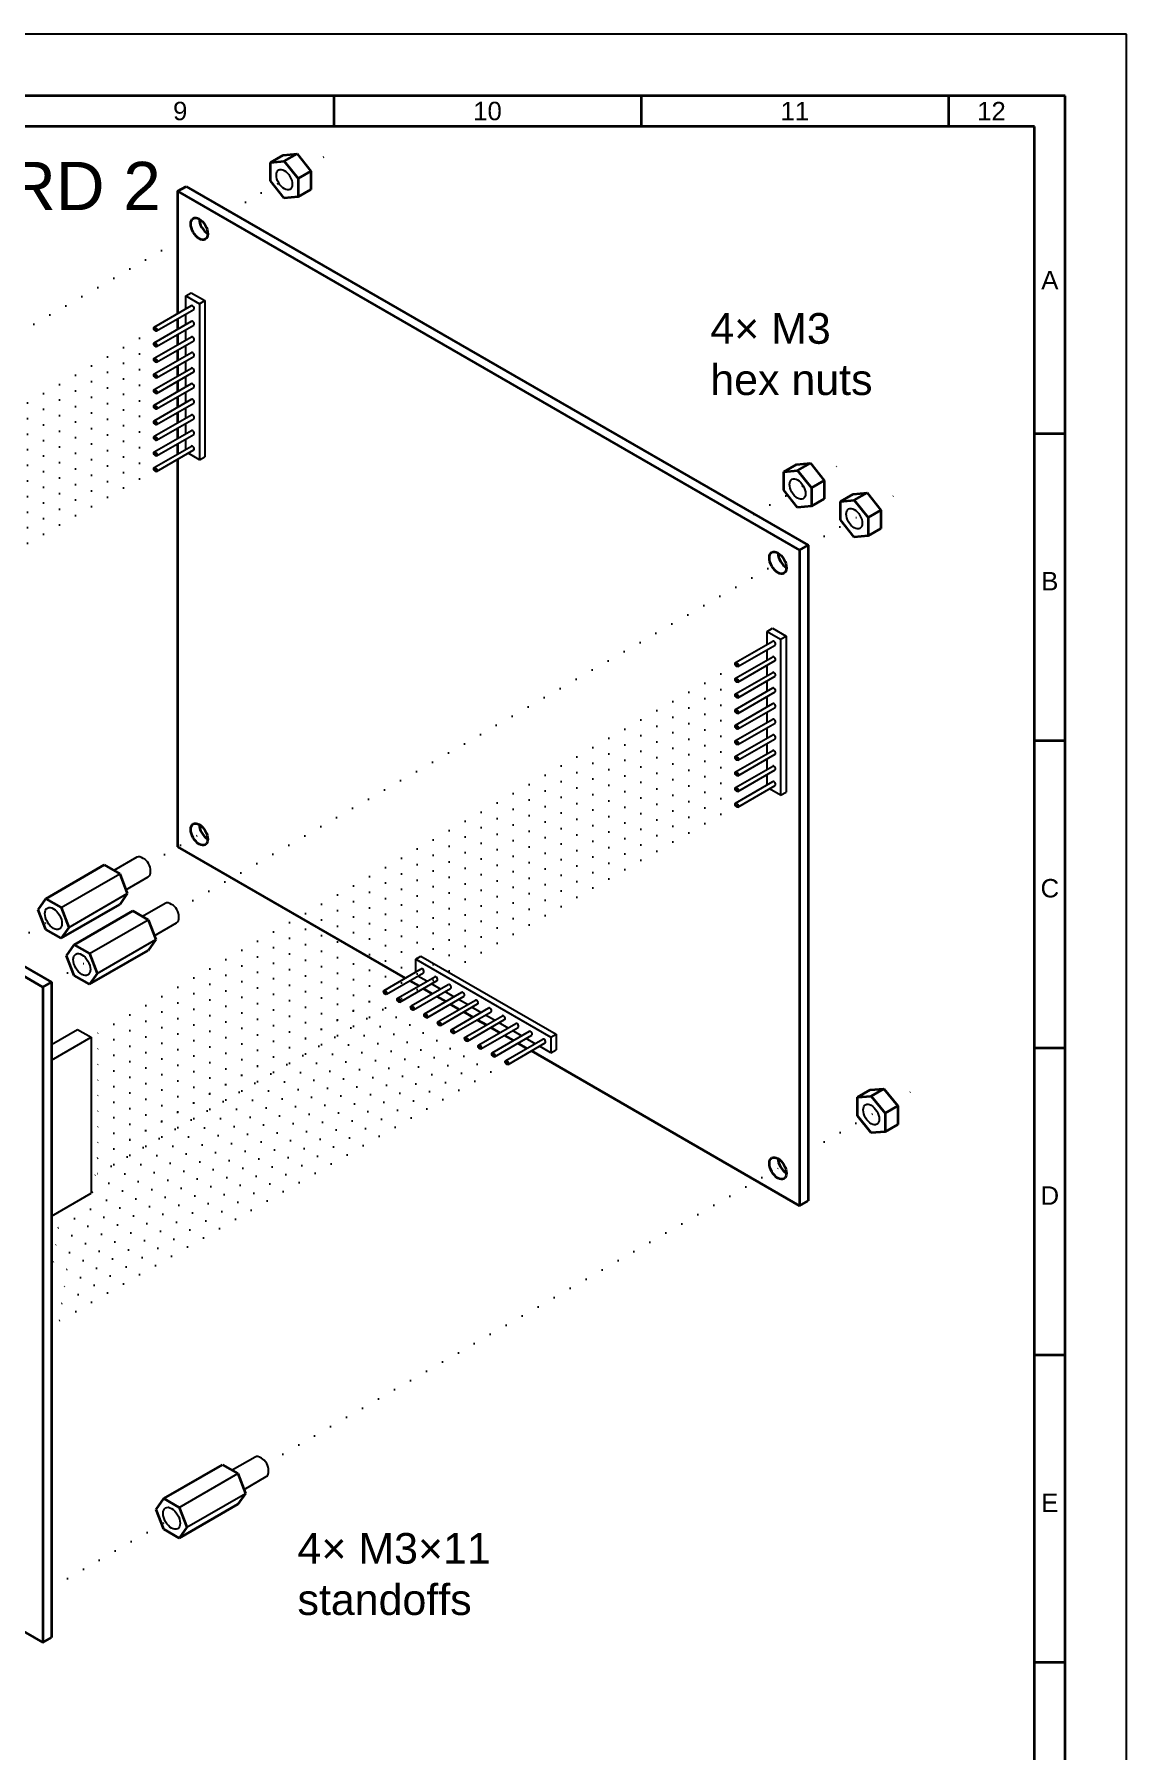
# Model space of a CAD drawing. Header units: millimetres. Extents: x 0 to 594, y 0 to 420.
# Drawn here: x 416.3 to 594, y 140.6 to 420 of the extents above; entities that cross this region are included whole.
import ezdxf

# ---------------------------------------------------------------- set-up
doc = ezdxf.new("R2010")
doc.units = ezdxf.units.MM
doc.linetypes.add('ACAD_ISO07W100', pattern=[3, 0.1, -2.9])
for name, color, linetype, lineweight, true_color in [('assembly lines', 14, 'ACAD_ISO07W100', 25, 0x800000), ('details', 7, 'Continuous', 25, 0x000000), ('frame', 5, 'Continuous', 35, 0x0000ff), ('holes', 7, 'Continuous', 35, 0x000000), ('notes', 94, 'Continuous', 25, 0x008000), ('outlines', 7, 'Continuous', 35, 0x000000), ('paper outline', 1, 'Continuous', 25, 0xff0000)]:
    doc.layers.add(name, color=color, linetype=linetype, lineweight=lineweight, true_color=true_color)
doc.styles.add('textstyle1', font='')
doc.styles.add('textstyle12', font='')
doc.styles.add('textstyle3', font='')
doc.styles.add('textstyle36', font='')
doc.styles.add('textstyle37', font='')
doc.styles.add('textstyle38', font='')
doc.styles.add('textstyle39', font='')
doc.styles.add('textstyle47', font='')
doc.styles.add('textstyle48', font='')
doc.styles.add('textstyle5', font='')
doc.styles.add('textstyle51', font='')
doc.styles.add('textstyle7', font='')
doc.styles.get('textstyle1').set_extended_font_data('Nimbus Sans L')
doc.styles.get('textstyle12').set_extended_font_data('Nimbus Sans L')
doc.styles.get('textstyle3').set_extended_font_data('Nimbus Sans L')
doc.styles.get('textstyle36').set_extended_font_data('Nimbus Sans L')
doc.styles.get('textstyle37').set_extended_font_data('Nimbus Sans L')
doc.styles.get('textstyle38').set_extended_font_data('Nimbus Sans L')
doc.styles.get('textstyle39').set_extended_font_data('Nimbus Sans L')
doc.styles.get('textstyle47').set_extended_font_data('Nimbus Sans L')
doc.styles.get('textstyle48').set_extended_font_data('Nimbus Sans L')
doc.styles.get('textstyle5').set_extended_font_data('Nimbus Sans L')
doc.styles.get('textstyle51').set_extended_font_data('Nimbus Sans L')
doc.styles.get('textstyle7').set_extended_font_data('Nimbus Sans L')

msp = doc.modelspace()

# ---------------------------------------------------------------- linework, layer by layer
at = {"layer": 'assembly lines'}
for p, q in [((460.67, 398.5), (465, 401)), ((448, 391.19), (457.86, 396.88)), ((359.03, 339.82), (444.08, 388.92)), ((435.95, 372.03), (335.45, 314)), ((435.95, 369.49), (337.65, 312.73)), ((435.95, 366.95), (339.85, 311.46)), ((435.95, 364.41), (342.05, 310.19)), ((435.95, 361.87), (344.24, 308.92)), ((435.95, 359.33), (346.44, 307.65)), ((435.95, 356.79), (348.64, 306.38)), ((435.95, 354.25), (350.84, 305.11)), ((435.95, 351.71), (353.04, 303.84)), ((544.18, 348.15), (548.51, 350.65)), ((435.95, 349.17), (355.24, 302.57)), ((533.36, 341.91), (541.37, 346.53)), ((553.4, 343.32), (557.73, 345.82)), ((542.16, 336.83), (550.59, 341.7)), ((439.47, 277.54), (538.23, 334.56)), ((530.54, 317.42), (425.49, 256.77)), ((530.54, 314.88), (425.49, 254.23)), ((530.54, 312.34), (425.49, 251.69)), ((530.54, 309.8), (425.49, 249.15)), ((530.54, 307.26), (425.49, 246.61)), ((530.54, 304.72), (425.49, 244.07)), ((530.54, 302.18), (425.49, 241.53)), ((530.54, 299.64), (425.49, 238.99)), ((530.54, 297.1), (425.49, 236.45)), ((530.54, 294.56), (425.49, 233.91)), ((434.85, 285.03), (444.08, 290.36)), ((410.24, 270.82), (420.35, 276.66)), ((419.04, 265.74), (424.97, 269.17)), ((473.35, 264.07), (425.49, 236.45)), ((475.55, 262.8), (425.49, 233.91)), ((479.95, 260.26), (419.04, 225.1)), ((477.75, 261.53), (425.49, 231.37)), ((482.14, 258.99), (419.04, 222.56)), ((484.34, 257.72), (419.04, 220.02)), ((486.54, 256.45), (419.04, 217.48)), ((488.74, 255.18), (419.04, 214.94)), ((490.94, 253.91), (419.04, 212.4)), ((493.14, 252.64), (419.04, 209.86)), ((556.15, 246.34), (560.48, 248.84)), ((542.16, 238.26), (553.35, 244.72)), ((454.08, 187.41), (538.23, 236)), ((419.04, 167.18), (439.58, 179.04))]:
    msp.add_line(p, q, dxfattribs=at)
at = {"layer": 'details'}
for p, q in [((440.91, 377.43), (441.78, 377.93)), ((440.91, 377.43), (443.11, 376.16)), ((440.91, 375.32), (440.91, 377.43)), ((441.78, 377.93), (443.98, 376.66)), ((435.77, 372.35), (441.83, 375.85)), ((436.14, 371.72), (442.2, 375.21)), ((440.91, 372.78), (440.91, 374.47)), ((443.11, 376.16), (443.98, 376.66)), ((443.11, 376.16), (443.11, 350.76)), ((443.98, 376.66), (443.98, 351.26)), ((435.77, 369.81), (441.83, 373.31)), ((436.14, 369.18), (442.2, 372.67)), ((440.91, 370.24), (440.91, 371.93)), ((435.77, 367.27), (441.83, 370.77)), ((436.14, 366.64), (442.2, 370.13)), ((440.91, 367.7), (440.91, 369.39)), ((435.77, 364.73), (441.83, 368.23)), ((436.14, 364.1), (442.2, 367.59)), ((440.91, 365.16), (440.91, 366.85)), ((435.77, 362.19), (441.83, 365.69)), ((436.14, 361.56), (442.2, 365.05)), ((440.91, 362.62), (440.91, 364.31)), ((435.77, 359.65), (441.83, 363.15)), ((435.77, 357.11), (441.83, 360.61)), ((436.14, 359.02), (442.2, 362.51)), ((440.91, 360.08), (440.91, 361.77)), ((435.77, 354.57), (441.83, 358.07)), ((436.14, 356.48), (442.2, 359.97)), ((440.91, 357.54), (440.91, 359.23)), ((435.77, 352.03), (441.83, 355.53)), ((436.14, 353.94), (442.2, 357.43)), ((436.14, 351.4), (442.2, 354.89)), ((440.91, 355), (440.91, 356.69)), ((435.77, 349.49), (441.83, 352.99)), ((436.14, 348.86), (442.2, 352.35)), ((440.91, 352.46), (440.91, 354.15)), ((443.11, 350.76), (441.28, 351.82)), ((443.11, 350.76), (443.98, 351.26)), ((535.5, 322.82), (536.37, 323.32)), ((535.5, 322.82), (537.7, 321.55)), ((535.5, 320.71), (535.5, 322.82)), ((536.37, 323.32), (538.57, 322.05)), ((537.7, 321.55), (538.57, 322.05)), ((537.7, 321.55), (537.7, 296.15)), ((538.57, 322.05), (538.57, 296.65)), ((530.36, 317.74), (536.42, 321.23)), ((530.36, 315.2), (536.42, 318.69)), ((530.73, 317.1), (536.79, 320.6)), ((535.5, 318.17), (535.5, 319.86)), ((530.36, 312.66), (536.42, 316.15)), ((530.73, 314.56), (536.79, 318.06)), ((535.5, 315.63), (535.5, 317.32)), ((530.36, 310.12), (536.42, 313.61)), ((530.73, 312.02), (536.79, 315.52)), ((530.73, 309.48), (536.79, 312.98)), ((535.5, 313.08), (535.5, 314.78)), ((530.36, 307.58), (536.42, 311.07)), ((530.73, 306.94), (536.79, 310.44)), ((535.5, 310.54), (535.5, 312.24)), ((530.36, 305.04), (536.42, 308.53)), ((530.73, 304.4), (536.79, 307.9)), ((535.5, 308), (535.5, 309.7)), ((530.36, 302.5), (536.42, 305.99)), ((530.73, 301.86), (536.79, 305.36)), ((535.5, 305.46), (535.5, 307.16)), ((535.5, 302.92), (535.5, 304.62)), ((530.36, 299.96), (536.42, 303.45)), ((530.73, 299.32), (536.79, 302.82)), ((535.5, 300.38), (535.5, 302.08)), ((530.36, 297.42), (536.42, 300.91)), ((530.73, 296.78), (536.79, 300.28)), ((535.5, 297.84), (535.5, 299.54)), ((530.36, 294.88), (536.42, 298.37)), ((530.73, 294.24), (536.79, 297.74)), ((537.7, 296.15), (535.87, 297.21)), ((537.7, 296.15), (538.57, 296.65)), ((432.94, 286.05), (429.22, 283.9)), ((420.62, 277.87), (430.15, 283.37)), ((431.15, 280.77), (434.78, 282.87)), ((421.87, 274.65), (431.39, 280.15)), ((437.56, 278.56), (433.84, 276.41)), ((425.24, 270.38), (434.77, 275.88)), ((435.77, 273.28), (439.4, 275.38)), ((426.49, 267.16), (436.02, 272.66)), ((478.31, 269.48), (479.17, 269.98)), ((478.31, 269.48), (500.31, 256.78)), ((478.31, 267.36), (478.31, 269.48)), ((479.17, 269.98), (501.17, 257.28)), ((473.17, 264.4), (479.22, 267.89)), ((473.54, 263.76), (479.59, 267.26)), ((475.37, 263.13), (481.42, 266.62)), ((475.74, 262.49), (481.79, 265.99)), ((480.14, 265.88), (478.68, 266.73)), ((482.34, 264.61), (480.88, 265.46)), ((477.57, 261.86), (483.62, 265.35)), ((477.94, 261.22), (483.99, 264.72)), ((479.77, 260.59), (485.82, 264.08)), ((480.14, 259.95), (486.19, 263.45)), ((481.97, 259.32), (488.02, 262.81)), ((484.54, 263.34), (483.07, 264.19)), ((486.74, 262.07), (485.27, 262.92)), ((482.34, 258.68), (488.39, 262.18)), ((484.17, 258.05), (490.22, 261.54)), ((484.54, 257.41), (490.59, 260.91)), ((486.37, 256.78), (492.42, 260.27)), ((488.94, 260.8), (487.47, 261.65)), ((491.14, 259.53), (489.67, 260.38)), ((419.04, 255.58), (423.29, 258.04)), ((423.29, 258.04), (425.49, 256.77)), ((486.74, 256.14), (492.79, 259.64)), ((488.57, 255.51), (494.62, 259)), ((488.94, 254.87), (494.99, 258.37)), ((490.77, 254.24), (496.82, 257.73)), ((491.14, 253.6), (497.19, 257.1)), ((493.34, 258.26), (491.87, 259.11)), ((495.54, 256.99), (494.07, 257.84)), ((500.31, 256.78), (501.17, 257.28)), ((501.17, 257.28), (501.17, 254.74)), ((419.04, 253.04), (425.49, 256.77)), ((425.49, 256.77), (425.49, 231.37)), ((492.97, 252.97), (499.02, 256.46)), ((493.34, 252.33), (499.39, 255.83)), ((497.74, 255.72), (496.27, 256.57)), ((500.31, 254.24), (498.47, 255.3)), ((500.31, 256.78), (500.31, 254.24)), ((500.31, 254.24), (501.17, 254.74)), ((419.04, 227.64), (425.49, 231.37)), ((452.17, 188.43), (448.45, 186.28)), ((439.85, 180.25), (449.38, 185.75)), ((450.38, 183.16), (454.01, 185.25)), ((441.1, 177.03), (450.63, 182.53))]:
    msp.add_line(p, q, dxfattribs=at)
for centre, major_axis in [((456.94, 396.35), (-0.92, 1.59)), ((435.95, 372.03), (-0.184, 0.318)), ((435.95, 369.49), (-0.184, 0.318)), ((435.95, 366.95), (-0.184, 0.318)), ((435.95, 364.41), (-0.184, 0.318)), ((435.95, 361.87), (-0.184, 0.318)), ((435.95, 359.33), (-0.184, 0.318)), ((435.95, 356.79), (-0.184, 0.318)), ((435.95, 354.25), (-0.184, 0.318)), ((435.95, 351.71), (-0.184, 0.318)), ((435.95, 349.17), (-0.184, 0.318)), ((540.45, 346), (-0.92, 1.59)), ((549.68, 341.16), (-0.92, 1.59)), ((530.54, 317.42), (-0.184, 0.318)), ((530.54, 314.88), (-0.184, 0.318)), ((530.54, 312.34), (-0.184, 0.318)), ((530.54, 309.8), (-0.184, 0.318)), ((530.54, 307.26), (-0.184, 0.318)), ((530.54, 304.72), (-0.184, 0.318)), ((530.54, 302.18), (-0.184, 0.318)), ((530.54, 299.64), (-0.184, 0.318)), ((530.54, 297.1), (-0.184, 0.318)), ((530.54, 294.56), (-0.184, 0.318)), ((419.37, 276.09), (-0.98, 1.7)), ((423.99, 268.6), (-0.98, 1.7)), ((473.35, 264.07), (-0.184, 0.318)), ((475.55, 262.8), (-0.184, 0.318)), ((477.75, 261.53), (-0.184, 0.318)), ((479.95, 260.26), (-0.184, 0.318)), ((482.14, 258.99), (-0.184, 0.318)), ((484.34, 257.72), (-0.184, 0.318)), ((486.54, 256.45), (-0.184, 0.318)), ((488.74, 255.18), (-0.184, 0.318)), ((490.94, 253.91), (-0.184, 0.318)), ((493.14, 252.64), (-0.184, 0.318)), ((552.43, 244.19), (-0.92, 1.59)), ((438.6, 178.47), (-0.98, 1.7))]:
    msp.add_ellipse(centre, major_axis=major_axis, ratio=0.57735, dxfattribs=at)
for centre, major_axis, start_param, end_param in [((442.01, 375.53), (-0.184, 0.318), 3.141537, 0.000014), ((442.01, 372.99), (-0.184, 0.318), 3.141537, 0.000014), ((442.01, 370.45), (-0.184, 0.318), 3.141537, 0.000014), ((442.01, 367.91), (-0.184, 0.318), 3.141537, 0.000014), ((442.01, 365.37), (-0.184, 0.318), 3.141537, 0.000014), ((442.01, 362.83), (-0.184, 0.318), 3.141537, 0.000014), ((442.01, 360.29), (-0.184, 0.318), 3.141537, 0.000014), ((442.01, 357.75), (-0.184, 0.318), 3.141537, 0.000014), ((442.01, 355.21), (-0.184, 0.318), 3.141537, 0.000014), ((442.01, 352.67), (-0.184, 0.318), 3.141537, 0.000014), ((536.6, 320.92), (-0.184, 0.318), 3.141537, 0.000014), ((536.6, 318.38), (-0.184, 0.318), 3.141537, 0.000014), ((536.6, 315.84), (-0.184, 0.318), 3.141537, 0.000014), ((536.6, 313.3), (-0.184, 0.318), 3.141537, 0.000014), ((536.6, 310.76), (-0.184, 0.318), 3.141537, 0.000014), ((536.6, 308.22), (-0.184, 0.318), 3.141537, 0.000014), ((536.6, 305.68), (-0.184, 0.318), 3.141537, 0.000014), ((536.6, 303.14), (-0.184, 0.318), 3.141537, 0.000014), ((536.6, 300.6), (-0.184, 0.318), 3.141537, 0.000014), ((536.6, 298.06), (-0.184, 0.318), 3.141537, 0.000014), ((433.86, 284.46), (-0.92, 1.59), 5.403174, 0), ((434.09, 284.59), (-0.75, 1.3), 3.822504, 5.602278), ((433.86, 284.46), (-0.92, 1.59), 3.141593, 4.021609), ((438.48, 276.97), (-0.92, 1.59), 5.403174, 0), ((438.71, 277.1), (-0.75, 1.3), 3.822504, 5.602278), ((438.48, 276.97), (-0.92, 1.59), 3.141593, 4.021609), ((479.41, 267.57), (-0.184, 0.318), 3.141537, 0.000014), ((481.61, 266.3), (-0.184, 0.318), 3.141537, 0.000014), ((483.81, 265.03), (-0.184, 0.318), 3.141537, 0.000014), ((486.01, 263.76), (-0.184, 0.318), 3.141537, 0.000014), ((488.21, 262.49), (-0.184, 0.318), 3.141537, 0.000014), ((490.41, 261.22), (-0.184, 0.318), 3.141537, 0.000014), ((492.61, 259.95), (-0.184, 0.318), 3.141537, 0.000014), ((494.81, 258.68), (-0.184, 0.318), 3.141537, 0.000014), ((497.01, 257.41), (-0.184, 0.318), 3.141537, 0.000014), ((499.21, 256.14), (-0.184, 0.318), 3.141537, 0.000014), ((453.09, 186.84), (-0.92, 1.59), 5.403174, 0), ((453.32, 186.97), (-0.75, 1.3), 3.822504, 5.602278), ((453.09, 186.84), (-0.92, 1.59), 3.141593, 4.021609)]:
    msp.add_ellipse(centre, major_axis=major_axis, ratio=0.57735, start_param=start_param, end_param=end_param, dxfattribs=at)
at = {"layer": 'frame'}
for p, q in [((584, 410), (10, 410)), ((465, 410), (465, 405)), ((515, 410), (515, 405)), ((565, 410), (565, 405)), ((584, 10), (584, 410)), ((579, 405), (15, 405)), ((579, 15), (579, 405)), ((584, 355), (579, 355)), ((584, 305), (579, 305)), ((584, 255), (579, 255)), ((584, 205), (579, 205)), ((584, 155), (579, 155))]:
    msp.add_line(p, q, dxfattribs=at)
at = {"layer": 'holes'}
for p, q in [((439.58, 394.45), (440.96, 395.25)), ((540.77, 336.03), (542.16, 336.83)), ((540.77, 229.33), (542.16, 230.13))]:
    msp.add_line(p, q, dxfattribs=at)
for centre in [(443.1, 388.35), (537.25, 333.99), (443.1, 289.79), (537.25, 235.43)]:
    msp.add_ellipse(centre, major_axis=(-0.98, 1.7), ratio=0.57735, dxfattribs=at)
for centre in [(444.48, 389.15), (538.64, 334.79), (444.48, 290.59), (538.64, 236.23)]:
    msp.add_ellipse(centre, major_axis=(-0.98, 1.7), ratio=0.57735, start_param=0.78537, end_param=2.356223, dxfattribs=at)
at = {"layer": 'outlines'}
for p, q in [((454.69, 399.15), (456.77, 400.35)), ((456.77, 400.35), (459.02, 400.55)), ((456.94, 399.35), (459.02, 400.55)), ((459.02, 400.55), (461.27, 397.75)), ((454.69, 399.15), (456.94, 399.35)), ((454.69, 396.15), (454.69, 399.15)), ((456.94, 399.35), (459.19, 396.55)), ((459.19, 396.55), (461.27, 397.75)), ((461.27, 397.75), (461.27, 394.75)), ((439.58, 394.45), (439.58, 374.55)), ((439.58, 394.45), (540.77, 336.03)), ((440.96, 395.25), (542.16, 336.83)), ((456.94, 393.35), (454.69, 396.15)), ((459.19, 396.55), (459.19, 393.55)), ((459.19, 393.55), (461.27, 394.75)), ((459.19, 393.55), (456.94, 393.35)), ((439.58, 373.7), (439.58, 372.01)), ((439.58, 371.16), (439.58, 369.47)), ((439.58, 368.62), (439.58, 366.93)), ((439.58, 366.08), (439.58, 364.39)), ((439.58, 363.54), (439.58, 361.85)), ((439.58, 361), (439.58, 359.31)), ((439.58, 358.46), (439.58, 356.77)), ((439.58, 355.92), (439.58, 354.23)), ((439.58, 353.38), (439.58, 351.69)), ((439.58, 350.84), (439.58, 287.76)), ((538.2, 348.8), (540.28, 350)), ((540.28, 350), (542.53, 350.2)), ((540.45, 349), (542.53, 350.2)), ((542.53, 350.2), (544.78, 347.4)), ((538.2, 348.8), (540.45, 349)), ((538.2, 345.8), (538.2, 348.8)), ((540.45, 349), (542.7, 346.2)), ((542.7, 346.2), (544.78, 347.4)), ((544.78, 347.4), (544.78, 344.4)), ((540.45, 343), (538.2, 345.8)), ((542.7, 346.2), (542.7, 343.2)), ((542.7, 343.2), (544.78, 344.4)), ((547.43, 343.96), (549.5, 345.16)), ((547.43, 343.96), (549.68, 344.16)), ((547.43, 340.96), (547.43, 343.96)), ((549.5, 345.16), (551.75, 345.36)), ((549.68, 344.16), (551.75, 345.36)), ((549.68, 344.16), (551.93, 341.37)), ((551.75, 345.36), (554, 342.57)), ((542.7, 343.2), (540.45, 343)), ((549.68, 338.16), (547.43, 340.96)), ((551.93, 341.37), (554, 342.57)), ((551.93, 341.37), (551.93, 338.37)), ((554, 342.57), (554, 339.57)), ((551.93, 338.37), (549.68, 338.16)), ((551.93, 338.37), (554, 339.57)), ((540.77, 336.03), (540.77, 229.33)), ((542.16, 336.83), (542.16, 230.13)), ((317.84, 324.17), (419.04, 265.74)), ((316.46, 323.37), (417.65, 264.94)), ((439.58, 287.76), (476.61, 266.38)), ((418.12, 279.31), (427.65, 284.81)), ((427.65, 284.81), (430.15, 283.37)), ((430.15, 283.37), (431.39, 280.15)), ((431.39, 280.15), (430.15, 278.37)), ((416.87, 277.53), (418.12, 279.31)), ((418.12, 274.32), (416.87, 277.53)), ((418.12, 279.31), (420.62, 277.87)), ((420.62, 272.87), (430.15, 278.37)), ((420.62, 277.87), (421.87, 274.65)), ((422.74, 271.82), (432.27, 277.32)), ((432.27, 277.32), (434.77, 275.88)), ((420.62, 272.87), (418.12, 274.32)), ((421.87, 274.65), (420.62, 272.87)), ((434.77, 275.88), (436.02, 272.66)), ((421.49, 270.04), (422.74, 271.82)), ((422.74, 271.82), (425.24, 270.38)), ((436.02, 272.66), (434.77, 270.88)), ((422.74, 266.82), (421.49, 270.04)), ((425.24, 265.38), (434.77, 270.88)), ((425.24, 270.38), (426.49, 267.16)), ((417.65, 264.94), (419.04, 265.74)), ((419.04, 265.74), (419.04, 159.05)), ((425.24, 265.38), (422.74, 266.82)), ((426.49, 267.16), (425.24, 265.38)), ((477.34, 265.96), (478.81, 265.11)), ((417.65, 264.94), (417.65, 158.25)), ((479.54, 264.69), (481.01, 263.84)), ((481.74, 263.42), (483.21, 262.57)), ((483.94, 262.15), (485.41, 261.3)), ((486.14, 260.88), (487.61, 260.03)), ((488.34, 259.61), (489.81, 258.76)), ((490.54, 258.34), (492.01, 257.49)), ((492.74, 257.07), (494.21, 256.22)), ((494.94, 255.8), (496.4, 254.95)), ((497.14, 254.53), (540.77, 229.33)), ((550.18, 246.99), (552.26, 248.19)), ((550.18, 246.99), (552.43, 247.19)), ((550.18, 243.99), (550.18, 246.99)), ((552.26, 248.19), (554.51, 248.39)), ((552.43, 247.19), (554.51, 248.39)), ((552.43, 247.19), (554.68, 244.39)), ((554.51, 248.39), (556.76, 245.59)), ((552.43, 241.19), (550.18, 243.99)), ((554.68, 244.39), (556.76, 245.59)), ((554.68, 244.39), (554.68, 241.39)), ((556.76, 245.59), (556.76, 242.59)), ((554.68, 241.39), (552.43, 241.19)), ((554.68, 241.39), (556.76, 242.59)), ((437.35, 181.69), (446.88, 187.19)), ((446.88, 187.19), (449.38, 185.75)), ((449.38, 185.75), (450.63, 182.53)), ((436.1, 179.92), (437.35, 181.69)), ((437.35, 181.69), (439.85, 180.25)), ((450.63, 182.53), (449.38, 180.75)), ((437.35, 176.7), (436.1, 179.92)), ((439.85, 175.25), (449.38, 180.75)), ((439.85, 180.25), (441.1, 177.03)), ((439.85, 175.25), (437.35, 176.7)), ((441.1, 177.03), (439.85, 175.25)), ((407.26, 164.25), (417.65, 158.25)), ((417.65, 158.25), (419.04, 159.05))]:
    msp.add_line(p, q, dxfattribs=at)
at = {"layer": 'paper outline'}
for p, q in [((594, 420), (0, 420)), ((594, 0), (594, 420))]:
    msp.add_line(p, q, dxfattribs=at)

# ---------------------------------------------------------------- texts
at = {"layer": 'frame', "char_height": 3, "attachment_point": 5}
for s, insert, style in [('9', (440, 407.5), 'textstyle39'), ('10', (490, 407.5), 'textstyle38'), ('11', (540, 407.5), 'textstyle37'), ('12', (572, 407.5), 'textstyle36'), ('A', (581.5, 380), 'textstyle1'), ('B', (581.5, 331), 'textstyle3'), ('C', (581.5, 281), 'textstyle5'), ('D', (581.5, 231), 'textstyle7'), ('E', (581.5, 181), 'textstyle12')]:
    msp.add_mtext(s, dxfattribs=dict(at, insert=insert, style=style))
at = {"layer": 'notes', "char_height": 5, "attachment_point": 4}
for s, insert, style in [('\\H7.85714;BOARD 2', (388.66, 395.26), 'textstyle51'), ('4× M3\\Phex nuts', (526.25, 367.93), 'textstyle48'), ('4× M3×11\\Pstandoffs', (459.08, 169.37), 'textstyle47')]:
    msp.add_mtext(s, dxfattribs=dict(at, insert=insert, style=style))

doc.saveas('drawing.dxf')
